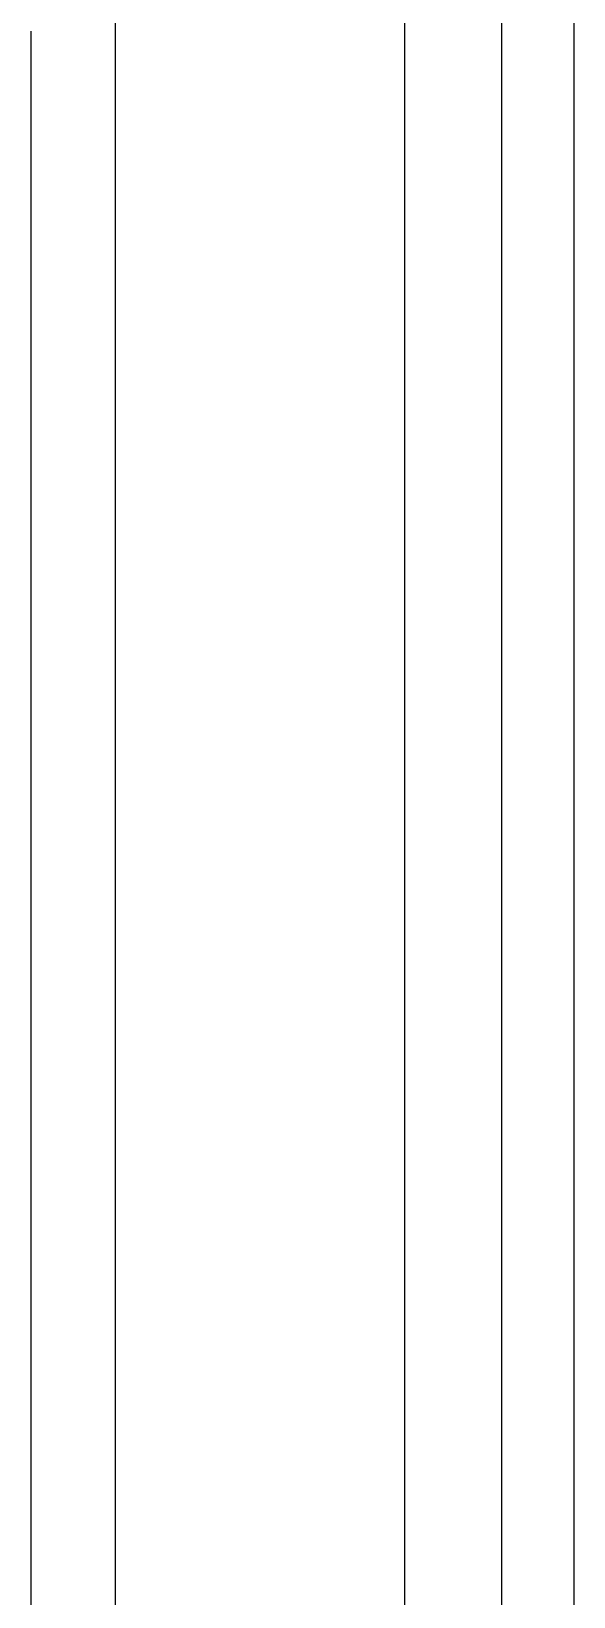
# Model space of a CAD drawing. Header units: millimetres. Extents: x 1658.6 to 1706.6, y -26.2 to 3.6.
# Drawn here: x 1668.979 to 1669.204, y 0.458 to 1.107 of the extents above; entities that cross this region are included whole.
import ezdxf

# ---------------------------------------------------------------- set-up
doc = ezdxf.new("R2010")
doc.units = ezdxf.units.MM
doc.linetypes.add('DASHED2', pattern=[0.375, 0.25, -0.125])
for name, color, linetype in [('EM VISTA', 2, 'Continuous'), ('ESQUADRIA', 2, 'Continuous'), ('PILAR', 21, 'Continuous'), ('PROJECAO', 1, 'DASHED2')]:
    doc.layers.add(name, color=color, linetype=linetype)

msp = doc.modelspace()

# ---------------------------------------------------------------- linework, layer by layer
at = {"layer": 'EM VISTA', "color": 1}
for p, q in [((1669.134447151719, 0.2215416327739561), (1669.134447151719, 1.231541632773755)), ((1669.014447151719, 0.221541632773949), (1669.014447151719, 1.141541632773752))]:
    msp.add_line(p, q, dxfattribs=at)
at = {"layer": 'ESQUADRIA'}
for p, q in [((1669.204447151718, 1.301541632773294), (1669.204447151718, 0.221541632773949)), ((1669.174447151718, 1.271541632773719), (1669.174447151718, 0.221541632773949))]:
    msp.add_line(p, q, dxfattribs=at)
at = {"layer": 'PILAR'}
msp.add_line((1668.979447151719, 0.2565416327739456), (1668.979447151719, 1.106541632773592), dxfattribs=at)
at = {"layer": 'PROJECAO'}
for p, q in [((1669.134447151719, 0.2215416327739561), (1669.134447151719, 1.661541632773954)), ((1669.014447151719, 0.3215416327739575), (1669.014447151719, 1.541541632773963))]:
    msp.add_line(p, q, dxfattribs=at)

doc.saveas('drawing.dxf')
